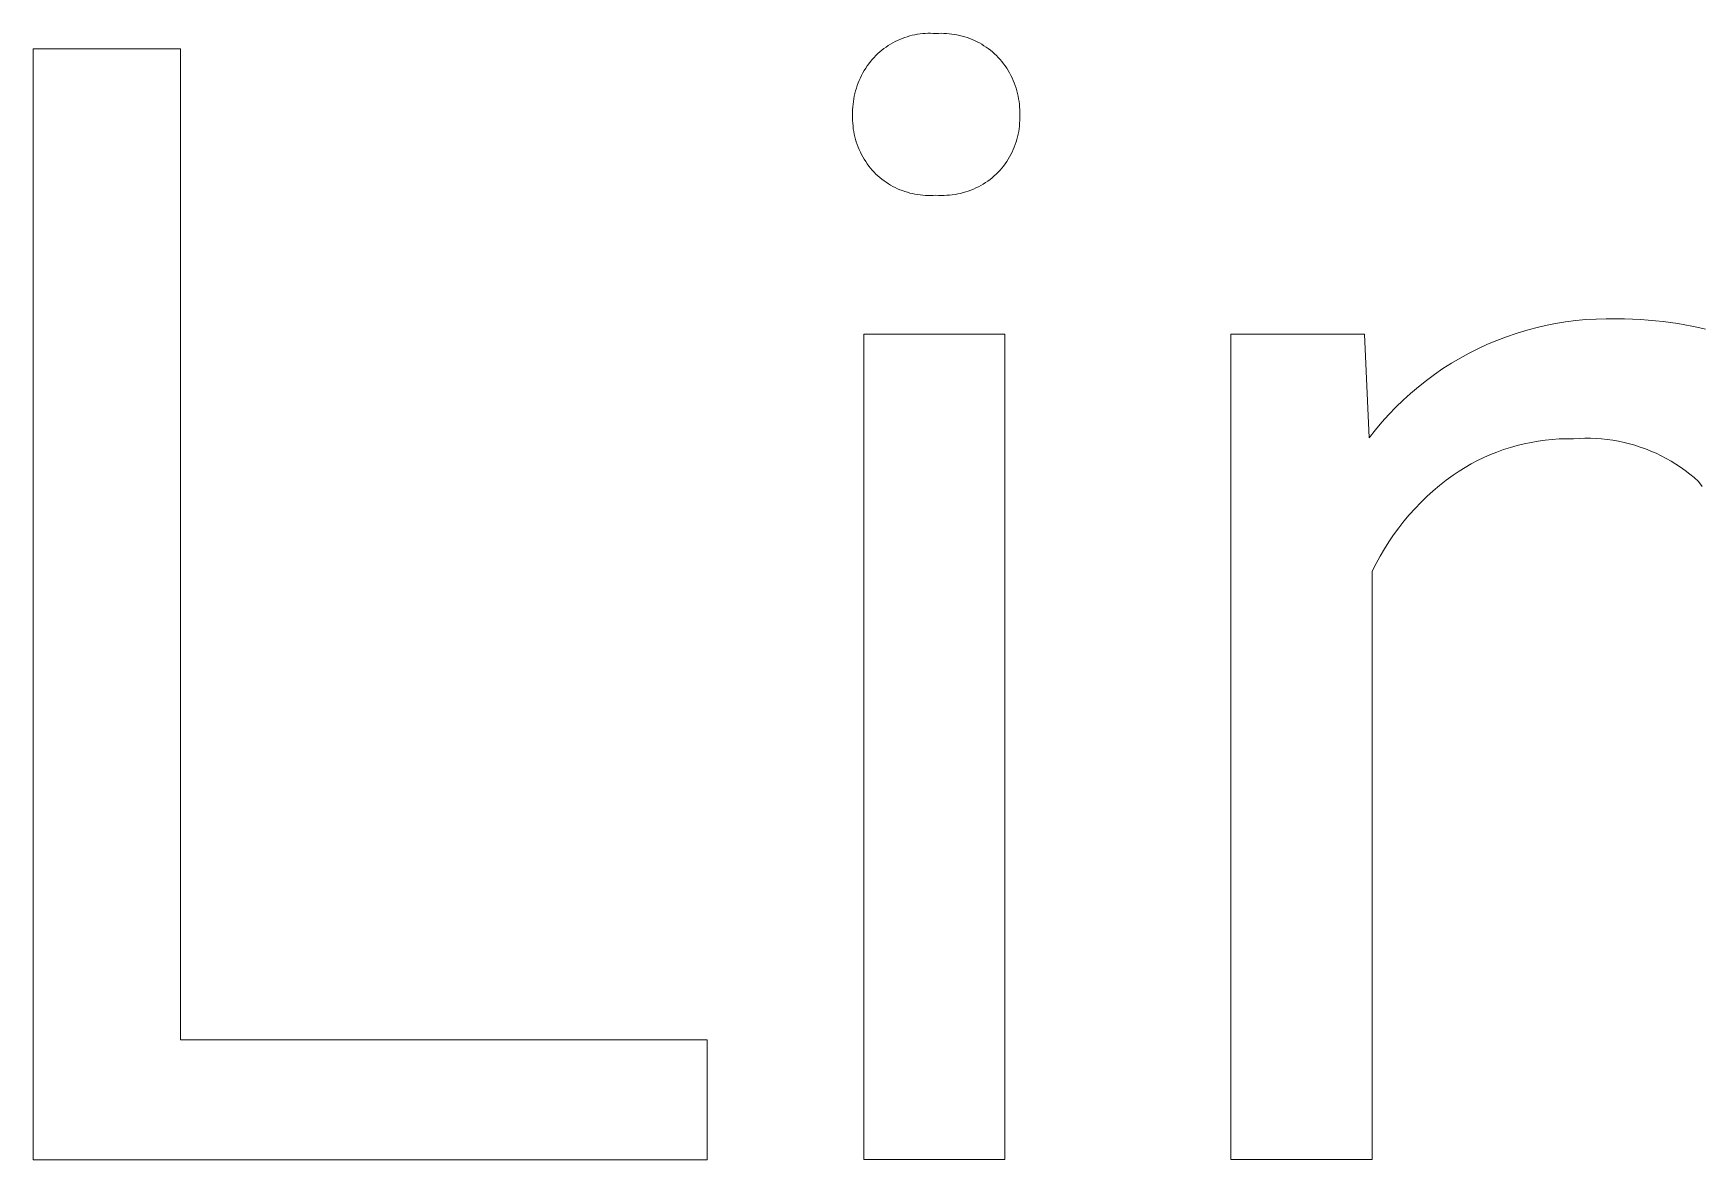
# Model space of a CAD drawing. Header units: millimetres. Extents: x 3269 to 7089, y 1744 to 4413.
# Drawn here: x 5950.4 to 6004.6, y 2045.7 to 2082.3 of the extents above; entities that cross this region are included whole.
import ezdxf

# ---------------------------------------------------------------- set-up
doc = ezdxf.new("R2010")
doc.units = ezdxf.units.MM
doc.header["$MEASUREMENT"] = 0
doc.layers.add('Domyślny', color=7, linetype='Continuous', true_color=0x000000)

msp = doc.modelspace()

# ---------------------------------------------------------------- linework, layer by layer
at = {"layer": 'Domyślny', "color": 18, "lineweight": 15, "true_color": 0x000000}
for p, q in [((5979.019, 2082.272), (5979.103, 2082.29)), ((5979.103, 2082.29), (5979.188, 2082.306)), ((5979.188, 2082.306), (5979.272, 2082.318)), ((5979.272, 2082.318), (5979.358, 2082.327)), ((5979.358, 2082.327), (5979.443, 2082.334)), ((5979.443, 2082.334), (5979.529, 2082.337)), ((5979.529, 2082.337), (5979.614, 2082.338)), ((5979.614, 2082.338), (5979.7, 2082.335)), ((5979.7, 2082.335), (5979.786, 2082.33)), ((5979.786, 2082.33), (5979.872, 2082.335)), ((5979.872, 2082.335), (5979.958, 2082.337)), ((5979.958, 2082.337), (5980.045, 2082.336)), ((5980.045, 2082.336), (5980.131, 2082.332)), ((5980.131, 2082.332), (5980.218, 2082.325)), ((5980.218, 2082.325), (5980.304, 2082.315)), ((5980.304, 2082.315), (5980.389, 2082.303)), ((5980.389, 2082.303), (5980.474, 2082.287)), ((5980.474, 2082.287), (5980.559, 2082.269)), ((5950.391, 2045.654), (5950.391, 2081.831)), ((5950.391, 2081.831), (5955.187, 2081.831)), ((5955.187, 2081.831), (5955.187, 2049.559)), ((5977.961, 2081.732), (5978.027, 2081.787)), ((5978.027, 2081.787), (5978.094, 2081.84)), ((5978.094, 2081.84), (5978.164, 2081.89)), ((5978.164, 2081.89), (5978.235, 2081.938)), ((5978.235, 2081.938), (5978.308, 2081.983)), ((5978.308, 2081.983), (5978.382, 2082.026)), ((5978.382, 2082.026), (5978.457, 2082.066)), ((5978.457, 2082.066), (5978.534, 2082.104)), ((5978.534, 2082.104), (5978.613, 2082.139)), ((5978.613, 2082.139), (5978.692, 2082.171)), ((5978.692, 2082.171), (5978.773, 2082.201)), ((5978.773, 2082.201), (5978.854, 2082.227)), ((5978.854, 2082.227), (5978.936, 2082.251)), ((5978.936, 2082.251), (5979.019, 2082.272)), ((5980.559, 2082.269), (5980.643, 2082.248)), ((5980.643, 2082.248), (5980.726, 2082.224)), ((5980.726, 2082.224), (5980.808, 2082.197)), ((5980.808, 2082.197), (5980.889, 2082.168)), ((5980.889, 2082.168), (5980.97, 2082.136)), ((5980.97, 2082.136), (5981.049, 2082.101)), ((5981.049, 2082.101), (5981.127, 2082.063)), ((5981.127, 2082.063), (5981.203, 2082.023)), ((5981.203, 2082.023), (5981.279, 2081.981)), ((5981.279, 2081.981), (5981.352, 2081.935)), ((5981.352, 2081.935), (5981.425, 2081.888)), ((5981.425, 2081.888), (5981.495, 2081.838)), ((5981.495, 2081.838), (5981.564, 2081.786)), ((5981.564, 2081.786), (5981.631, 2081.731)), ((5977.503, 2081.2), (5977.553, 2081.274)), ((5977.553, 2081.274), (5977.605, 2081.347)), ((5977.605, 2081.347), (5977.66, 2081.418)), ((5977.66, 2081.418), (5977.717, 2081.487)), ((5977.717, 2081.487), (5977.776, 2081.554)), ((5977.776, 2081.554), (5977.835, 2081.615)), ((5977.835, 2081.615), (5977.897, 2081.675)), ((5977.897, 2081.675), (5977.961, 2081.732)), ((5981.631, 2081.731), (5981.696, 2081.674)), ((5981.696, 2081.674), (5981.76, 2081.615)), ((5981.76, 2081.615), (5981.821, 2081.554)), ((5981.821, 2081.554), (5981.88, 2081.487)), ((5981.88, 2081.487), (5981.937, 2081.418)), ((5981.937, 2081.418), (5981.992, 2081.347)), ((5981.992, 2081.347), (5982.044, 2081.274)), ((5982.044, 2081.274), (5982.094, 2081.2)), ((5977.228, 2080.639), (5977.259, 2080.722)), ((5977.259, 2080.722), (5977.293, 2080.805)), ((5977.293, 2080.805), (5977.329, 2080.887)), ((5977.329, 2080.887), (5977.369, 2080.967)), ((5977.369, 2080.967), (5977.411, 2081.046)), ((5977.411, 2081.046), (5977.456, 2081.124)), ((5977.456, 2081.124), (5977.503, 2081.2)), ((5982.094, 2081.2), (5982.141, 2081.124)), ((5982.141, 2081.124), (5982.186, 2081.046)), ((5982.186, 2081.046), (5982.228, 2080.967)), ((5982.228, 2080.967), (5982.267, 2080.887)), ((5982.267, 2080.887), (5982.304, 2080.805)), ((5982.304, 2080.805), (5982.338, 2080.722)), ((5982.338, 2080.722), (5982.369, 2080.639)), ((5977.09, 2080.029), (5977.101, 2080.118)), ((5977.101, 2080.118), (5977.115, 2080.206)), ((5977.115, 2080.206), (5977.131, 2080.294)), ((5977.131, 2080.294), (5977.151, 2080.381)), ((5977.151, 2080.381), (5977.174, 2080.468)), ((5977.174, 2080.468), (5977.199, 2080.554)), ((5977.199, 2080.554), (5977.228, 2080.639)), ((5982.369, 2080.639), (5982.397, 2080.554)), ((5982.397, 2080.554), (5982.423, 2080.468)), ((5982.423, 2080.468), (5982.446, 2080.381)), ((5982.446, 2080.381), (5982.465, 2080.294)), ((5982.465, 2080.294), (5982.482, 2080.206)), ((5982.482, 2080.206), (5982.496, 2080.118)), ((5982.496, 2080.118), (5982.507, 2080.029)), ((5977.075, 2079.761), (5977.077, 2079.85)), ((5977.076, 2079.671), (5977.075, 2079.761)), ((5977.075, 2079.583), (5977.076, 2079.671)), ((5977.076, 2079.494), (5977.075, 2079.583)), ((5977.077, 2079.85), (5977.082, 2079.94)), ((5977.082, 2079.94), (5977.09, 2080.029)), ((5982.507, 2080.029), (5982.515, 2079.94)), ((5982.515, 2079.94), (5982.52, 2079.85)), ((5982.52, 2079.85), (5982.522, 2079.761)), ((5982.522, 2079.761), (5982.52, 2079.671)), ((5982.52, 2079.671), (5982.522, 2079.583)), ((5982.522, 2079.583), (5982.521, 2079.494)), ((5977.08, 2079.406), (5977.076, 2079.494)), ((5977.088, 2079.317), (5977.08, 2079.406)), ((5977.098, 2079.229), (5977.088, 2079.317)), ((5977.112, 2079.142), (5977.098, 2079.229)), ((5977.129, 2079.055), (5977.112, 2079.142)), ((5977.148, 2078.969), (5977.129, 2079.055)), ((5982.468, 2079.055), (5982.448, 2078.969)), ((5982.485, 2079.142), (5982.468, 2079.055)), ((5982.498, 2079.229), (5982.485, 2079.142)), ((5982.509, 2079.317), (5982.498, 2079.229)), ((5982.516, 2079.406), (5982.509, 2079.317)), ((5982.521, 2079.494), (5982.516, 2079.406)), ((5977.171, 2078.883), (5977.148, 2078.969)), ((5977.196, 2078.798), (5977.171, 2078.883)), ((5977.225, 2078.714), (5977.196, 2078.798)), ((5977.256, 2078.631), (5977.225, 2078.714)), ((5977.29, 2078.549), (5977.256, 2078.631)), ((5977.327, 2078.469), (5977.29, 2078.549)), ((5982.307, 2078.549), (5982.27, 2078.469)), ((5982.341, 2078.631), (5982.307, 2078.549)), ((5982.372, 2078.714), (5982.341, 2078.631)), ((5982.4, 2078.798), (5982.372, 2078.714)), ((5982.426, 2078.883), (5982.4, 2078.798)), ((5982.448, 2078.969), (5982.426, 2078.883)), ((5977.366, 2078.39), (5977.327, 2078.469)), ((5977.409, 2078.312), (5977.366, 2078.39)), ((5977.454, 2078.236), (5977.409, 2078.312)), ((5977.501, 2078.161), (5977.454, 2078.236)), ((5977.551, 2078.088), (5977.501, 2078.161)), ((5977.604, 2078.016), (5977.551, 2078.088)), ((5977.659, 2077.947), (5977.604, 2078.016)), ((5981.993, 2078.016), (5981.938, 2077.947)), ((5982.045, 2078.088), (5981.993, 2078.016)), ((5982.096, 2078.161), (5982.045, 2078.088)), ((5982.143, 2078.236), (5982.096, 2078.161)), ((5982.188, 2078.312), (5982.143, 2078.236)), ((5982.23, 2078.39), (5982.188, 2078.312)), ((5982.27, 2078.469), (5982.23, 2078.39)), ((5977.716, 2077.88), (5977.659, 2077.947)), ((5977.776, 2077.814), (5977.716, 2077.88)), ((5977.836, 2077.754), (5977.776, 2077.814)), ((5977.899, 2077.696), (5977.836, 2077.754)), ((5977.963, 2077.64), (5977.899, 2077.696)), ((5978.03, 2077.587), (5977.963, 2077.64)), ((5978.098, 2077.535), (5978.03, 2077.587)), ((5978.167, 2077.486), (5978.098, 2077.535)), ((5978.239, 2077.44), (5978.167, 2077.486)), ((5978.312, 2077.396), (5978.239, 2077.44)), ((5981.328, 2077.43), (5981.251, 2077.385)), ((5981.404, 2077.477), (5981.328, 2077.43)), ((5981.478, 2077.527), (5981.404, 2077.477)), ((5981.551, 2077.58), (5981.478, 2077.527)), ((5981.621, 2077.635), (5981.551, 2077.58)), ((5981.69, 2077.692), (5981.621, 2077.635)), ((5981.756, 2077.752), (5981.69, 2077.692)), ((5981.821, 2077.814), (5981.756, 2077.752)), ((5981.881, 2077.88), (5981.821, 2077.814)), ((5981.938, 2077.947), (5981.881, 2077.88)), ((5978.386, 2077.354), (5978.312, 2077.396)), ((5978.462, 2077.315), (5978.386, 2077.354)), ((5978.539, 2077.278), (5978.462, 2077.315)), ((5978.617, 2077.245), (5978.539, 2077.278)), ((5978.697, 2077.213), (5978.617, 2077.245)), ((5978.777, 2077.185), (5978.697, 2077.213)), ((5978.858, 2077.159), (5978.777, 2077.185)), ((5978.94, 2077.136), (5978.858, 2077.159)), ((5979.023, 2077.116), (5978.94, 2077.136)), ((5979.107, 2077.099), (5979.023, 2077.116)), ((5979.191, 2077.084), (5979.107, 2077.099)), ((5979.275, 2077.073), (5979.191, 2077.084)), ((5979.36, 2077.064), (5979.275, 2077.073)), ((5979.445, 2077.058), (5979.36, 2077.064)), ((5979.53, 2077.055), (5979.445, 2077.058)), ((5979.615, 2077.055), (5979.53, 2077.055)), ((5979.701, 2077.058), (5979.615, 2077.055)), ((5979.786, 2077.064), (5979.701, 2077.058)), ((5979.875, 2077.058), (5979.786, 2077.064)), ((5979.964, 2077.056), (5979.875, 2077.058)), ((5980.054, 2077.057), (5979.964, 2077.056)), ((5980.143, 2077.061), (5980.054, 2077.057)), ((5980.233, 2077.068), (5980.143, 2077.061)), ((5980.321, 2077.078), (5980.233, 2077.068)), ((5980.41, 2077.091), (5980.321, 2077.078)), ((5980.498, 2077.107), (5980.41, 2077.091)), ((5980.585, 2077.126), (5980.498, 2077.107)), ((5980.672, 2077.149), (5980.585, 2077.126)), ((5980.758, 2077.174), (5980.672, 2077.149)), ((5980.843, 2077.202), (5980.758, 2077.174)), ((5980.927, 2077.233), (5980.843, 2077.202)), ((5981.01, 2077.267), (5980.927, 2077.233)), ((5981.091, 2077.303), (5981.01, 2077.267)), ((5981.172, 2077.343), (5981.091, 2077.303)), ((5981.251, 2077.385), (5981.172, 2077.343)), ((5977.445, 2045.657), (5977.445, 2072.535)), ((5977.445, 2072.535), (5982.037, 2072.535)), ((5982.037, 2072.535), (5982.037, 2045.657)), ((5989.395, 2045.663), (5989.395, 2072.541)), ((5989.395, 2072.541), (5993.745, 2072.541)), ((5993.745, 2072.541), (5993.898, 2069.158)), ((5998.371, 2072.456), (5998.685, 2072.563)), ((5998.685, 2072.563), (5999.002, 2072.66)), ((5999.002, 2072.66), (5999.322, 2072.746)), ((5999.322, 2072.746), (5999.645, 2072.821)), ((5999.645, 2072.821), (5999.97, 2072.886)), ((5999.97, 2072.886), (6000.297, 2072.939)), ((6000.297, 2072.939), (6000.626, 2072.981)), ((6000.626, 2072.981), (6000.956, 2073.012)), ((6000.956, 2073.012), (6001.287, 2073.032)), ((6001.287, 2073.032), (6001.618, 2073.04)), ((6001.618, 2073.04), (6001.95, 2073.038)), ((6001.95, 2073.038), (6002.214, 2073.035)), ((6002.214, 2073.035), (6002.475, 2073.028)), ((6002.475, 2073.028), (6002.731, 2073.016)), ((6002.731, 2073.016), (6002.983, 2073)), ((6002.983, 2073), (6003.23, 2072.979)), ((6003.23, 2072.979), (6003.474, 2072.953)), ((6003.474, 2072.953), (6003.714, 2072.923)), ((6003.714, 2072.923), (6003.949, 2072.887)), ((6003.949, 2072.887), (6004.18, 2072.847)), ((6004.18, 2072.847), (6004.407, 2072.803)), ((6004.407, 2072.803), (6004.63, 2072.753)), ((6004.63, 2072.753), (6004.849, 2072.699)), ((5997.159, 2071.921), (5997.455, 2072.07)), ((5997.455, 2072.07), (5997.756, 2072.209)), ((5997.756, 2072.209), (5998.062, 2072.338)), ((5998.062, 2072.338), (5998.371, 2072.456)), ((5996.303, 2071.416), (5996.583, 2071.594)), ((5996.583, 2071.594), (5996.868, 2071.762)), ((5996.868, 2071.762), (5997.159, 2071.921)), ((5995.503, 2070.826), (5995.763, 2071.031)), ((5995.763, 2071.031), (5996.03, 2071.228)), ((5996.03, 2071.228), (5996.303, 2071.416)), ((5994.767, 2070.158), (5995.005, 2070.389)), ((5995.005, 2070.389), (5995.25, 2070.612)), ((5995.25, 2070.612), (5995.503, 2070.826)), ((5994.315, 2069.673), (5994.537, 2069.919)), ((5994.537, 2069.919), (5994.767, 2070.158)), ((5993.898, 2069.158), (5994.102, 2069.419)), ((5994.102, 2069.419), (5994.315, 2069.673)), ((5998.278, 2068.78), (5998.061, 2068.701)), ((5998.498, 2068.85), (5998.278, 2068.78)), ((5998.72, 2068.913), (5998.498, 2068.85)), ((5998.945, 2068.968), (5998.72, 2068.913)), ((5999.171, 2069.016), (5998.945, 2068.968)), ((5999.399, 2069.055), (5999.171, 2069.016)), ((5999.628, 2069.087), (5999.399, 2069.055)), ((5999.858, 2069.11), (5999.628, 2069.087)), ((6000.088, 2069.126), (5999.858, 2069.11)), ((6000.319, 2069.133), (6000.088, 2069.126)), ((6000.55, 2069.132), (6000.319, 2069.133)), ((6000.734, 2069.145), (6000.55, 2069.132)), ((6000.919, 2069.15), (6000.734, 2069.145)), ((6001.103, 2069.15), (6000.919, 2069.15)), ((6001.287, 2069.143), (6001.103, 2069.15)), ((6001.471, 2069.13), (6001.287, 2069.143)), ((6001.654, 2069.111), (6001.471, 2069.13)), ((6001.837, 2069.085), (6001.654, 2069.111)), ((6002.018, 2069.053), (6001.837, 2069.085)), ((6002.199, 2069.015), (6002.018, 2069.053)), ((6002.378, 2068.971), (6002.199, 2069.015)), ((6002.555, 2068.92), (6002.378, 2068.971)), ((6002.73, 2068.864), (6002.555, 2068.92)), ((6002.904, 2068.801), (6002.73, 2068.864)), ((6003.075, 2068.733), (6002.904, 2068.801)), ((6003.244, 2068.659), (6003.075, 2068.733)), ((5997.021, 2068.199), (5996.825, 2068.078)), ((5997.222, 2068.314), (5997.021, 2068.199)), ((5997.426, 2068.422), (5997.222, 2068.314)), ((5997.634, 2068.522), (5997.426, 2068.422)), ((5997.846, 2068.616), (5997.634, 2068.522)), ((5998.061, 2068.701), (5997.846, 2068.616)), ((6003.41, 2068.579), (6003.244, 2068.659)), ((6003.573, 2068.494), (6003.41, 2068.579)), ((6003.733, 2068.402), (6003.573, 2068.494)), ((6003.891, 2068.306), (6003.733, 2068.402)), ((6004.044, 2068.204), (6003.891, 2068.306)), ((6004.194, 2068.097), (6004.044, 2068.204)), ((5996.411, 2067.786), (5996.195, 2067.615)), ((5996.633, 2067.949), (5996.411, 2067.786)), ((5996.825, 2068.078), (5996.633, 2067.949)), ((6004.34, 2067.985), (6004.194, 2068.097)), ((6004.483, 2067.868), (6004.34, 2067.985)), ((6004.621, 2067.746), (6004.483, 2067.868)), ((6004.749, 2067.58), (6004.621, 2067.746)), ((5995.781, 2067.251), (5995.583, 2067.059)), ((5995.985, 2067.436), (5995.781, 2067.251)), ((5996.195, 2067.615), (5995.985, 2067.436)), ((5995.207, 2066.656), (5995.03, 2066.445)), ((5995.392, 2066.861), (5995.207, 2066.656)), ((5995.583, 2067.059), (5995.392, 2066.861)), ((5994.86, 2066.229), (5994.697, 2066.006)), ((5995.03, 2066.445), (5994.86, 2066.229)), ((5994.394, 2065.546), (5994.254, 2065.309)), ((5994.542, 2065.779), (5994.394, 2065.546)), ((5994.697, 2066.006), (5994.542, 2065.779)), ((5994.123, 2065.066), (5993.999, 2064.82)), ((5994.254, 2065.309), (5994.123, 2065.066)), ((5993.999, 2064.82), (5993.999, 2045.663)), ((5955.187, 2049.559), (5972.334, 2049.559)), ((5972.334, 2049.559), (5972.334, 2045.654)), ((5972.334, 2045.654), (5950.391, 2045.654)), ((5982.037, 2045.657), (5977.445, 2045.657)), ((5993.999, 2045.663), (5989.395, 2045.663))]:
    msp.add_line(p, q, dxfattribs=at)

doc.saveas('drawing.dxf')
